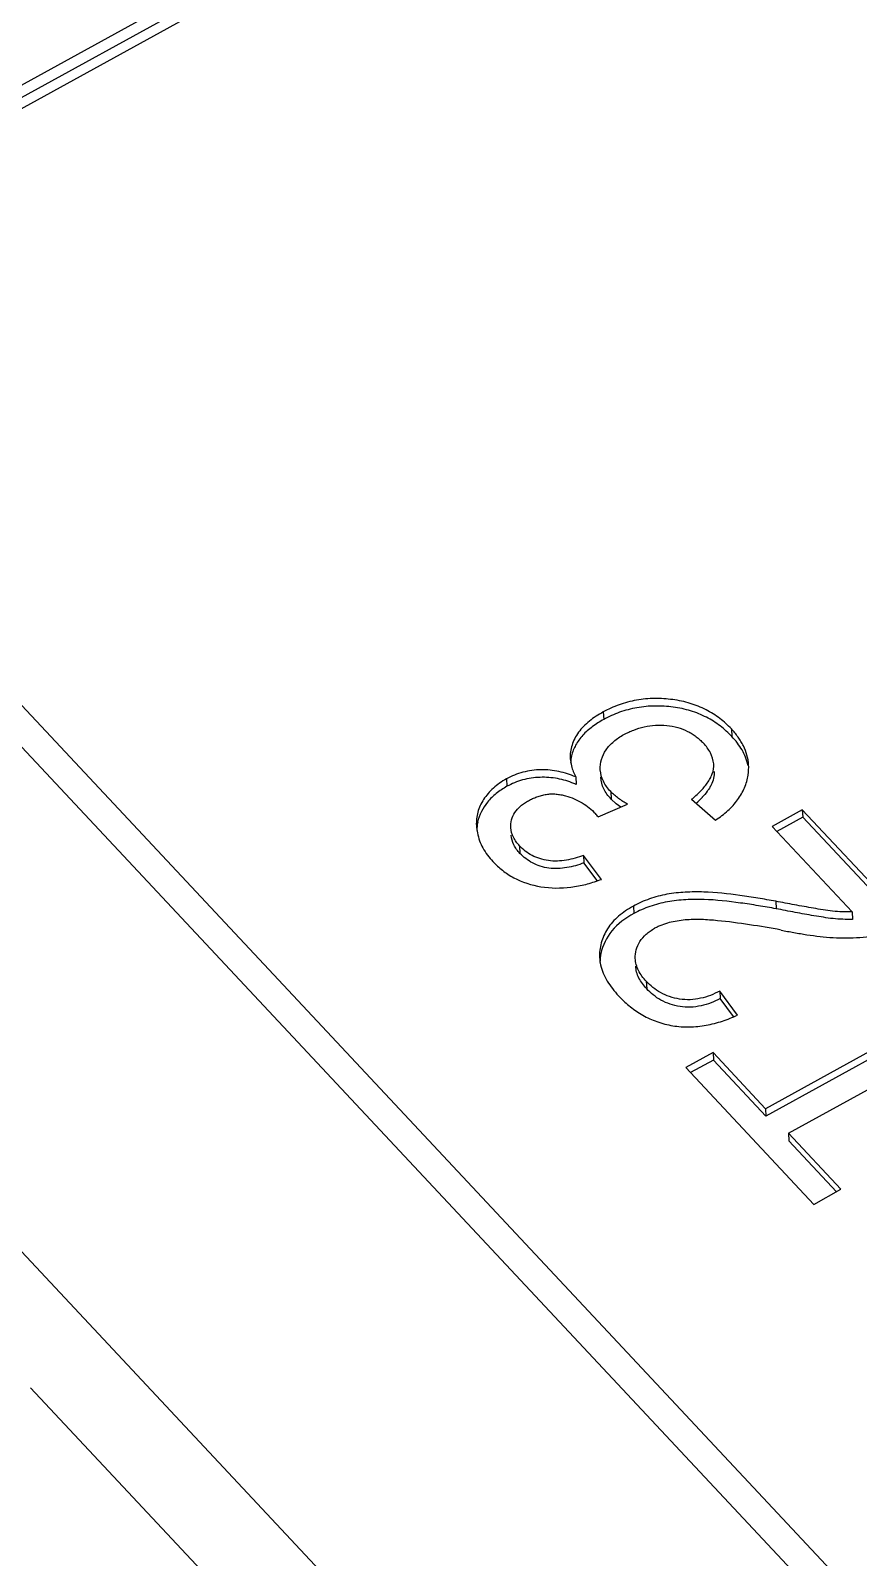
# Model space of a CAD drawing. Header units: millimetres. Extents: x 1514 to 2054, y 119 to 530.
# Drawn here: x 1788.258 to 1788.977, y 331.017 to 332.344 of the extents above; entities that cross this region are included whole.
import ezdxf

# ---------------------------------------------------------------- set-up
doc = ezdxf.new("R2010")
doc.units = ezdxf.units.MM
doc.header["$LTSCALE"] = 30.734
doc.layers.get('0').update_dxf_attribs({"linetype": 'CONTINUOUS'})

msp = doc.modelspace()

# ---------------------------------------------------------------- linework, layer by layer
at = {"color": 7}
for p, q in [((1789.1342, 332.7725), (1787.9204, 332.1045)), ((1787.9293, 332.1), (1789.1431, 332.768)), ((1789.0034, 332.7114), (1787.6399, 331.9611)), ((1789.51, 330.4103), (1787.9293, 332.1)), ((1787.9137, 332.0804), (1789.4944, 330.3907)), ((1789.4911, 329.9556), (1787.8067, 331.7562)), ((1788.7551, 331.7517), (1788.7555, 331.7452)), ((1788.8665, 331.737), (1788.8668, 331.7305)), ((1788.671, 331.6936), (1788.6714, 331.6871)), ((1788.7312, 331.6953), (1788.7316, 331.6888)), ((1788.7616, 331.6826), (1788.762, 331.676)), ((1788.7506, 331.6605), (1788.7762, 331.6715)), ((1788.7663, 331.672), (1788.762, 331.676)), ((1788.7704, 331.669), (1788.7663, 331.672)), ((1788.8319, 331.6758), (1788.8528, 331.6578)), ((1788.9281, 331.6668), (1788.9018, 331.6523)), ((1788.9281, 331.6668), (1788.9285, 331.6603)), ((1789.0212, 331.5673), (1788.9281, 331.6668)), ((1788.9285, 331.6603), (1788.906, 331.6478)), ((1789.0173, 331.5654), (1788.9285, 331.6603)), ((1788.9018, 331.6523), (1788.9714, 331.5779)), ((1788.6824, 331.6353), (1788.6828, 331.6288)), ((1788.738, 331.6271), (1788.7383, 331.6206)), ((1788.7536, 331.6061), (1788.738, 331.6271)), ((1788.7499, 331.6051), (1788.7383, 331.6206)), ((1788.7522, 331.6057), (1788.7536, 331.6061)), ((1788.905, 331.5872), (1788.9054, 331.5807)), ((1788.7813, 331.583), (1788.7817, 331.5765)), ((1788.9714, 331.5779), (1788.9718, 331.5714)), ((1788.7925, 331.5176), (1788.7929, 331.5111)), ((1788.8563, 331.5091), (1788.8567, 331.5026)), ((1788.8719, 331.4882), (1788.8563, 331.5091)), ((1789.0777, 331.5069), (1788.896, 331.4069)), ((1788.8684, 331.4869), (1788.8567, 331.5026)), ((1789.0781, 331.5004), (1788.8964, 331.4004)), ((1788.8702, 331.4875), (1788.8719, 331.4882)), ((1788.9161, 331.3855), (1789.0978, 331.4855)), ((1788.8505, 331.4557), (1788.8268, 331.4426)), ((1788.8505, 331.4557), (1788.8508, 331.4492)), ((1788.896, 331.4069), (1788.8505, 331.4557)), ((1788.8268, 331.4426), (1788.938, 331.3237)), ((1788.8508, 331.4492), (1788.8309, 331.4382)), ((1788.8964, 331.4004), (1788.8508, 331.4492)), ((1788.896, 331.4069), (1788.8964, 331.4004)), ((1788.9161, 331.3855), (1788.9165, 331.379)), ((1788.9617, 331.3368), (1788.9161, 331.3855)), ((1788.9579, 331.3347), (1788.9165, 331.379)), ((1788.938, 331.3237), (1788.9617, 331.3368)), ((1788.984, 330.3878), (1788.2575, 331.1643))]:
    msp.add_line(p, q, dxfattribs=at)
for centre, radius, start, end in [((1788.839, 331.7033), 0.0425, 351.4239, 3.4148), ((1788.5658, 331.2727), 0.4478, 68.2835, 68.5721), ((1788.7777, 331.7373), 0.0872, 311.9095, 316.7728), ((1788.6813, 331.6486), 0.036, 168.328, 180.0025), ((1788.7116, 331.6321), 0.0483, 36.0062, 40.4843), ((1788.792, 331.5406), 0.0401, 183.3952, 192.4496)]:
    msp.add_arc(centre, radius, start, end, dxfattribs=at)
for points, knots in [([(1788.8665, 331.737), (1788.8649, 331.7386), (1788.8617, 331.7418), (1788.8547, 331.7477), (1788.8444, 331.7541), (1788.8306, 331.7597), (1788.8181, 331.7623), (1788.8077, 331.7633), (1788.7998, 331.7635), (1788.7919, 331.7632), (1788.784, 331.7621), (1788.7763, 331.7604), (1788.7689, 331.7581), (1788.7618, 331.7552), (1788.7573, 331.7529), (1788.7551, 331.7517)], [0, 0, 0, 0, 0.055473, 0.112134, 0.229827, 0.353302, 0.481553, 0.546878, 0.612603, 0.678513, 0.744269, 0.809566, 0.874117, 0.937641, 1, 1, 1, 1]), ([(1788.7551, 331.7517), (1788.753, 331.7505), (1788.7488, 331.7481), (1788.7431, 331.7439), (1788.7379, 331.7393), (1788.7337, 331.7342), (1788.7302, 331.7288), (1788.7279, 331.723), (1788.7265, 331.7171), (1788.7263, 331.713), (1788.7265, 331.7111)], [0, 0, 0, 0, 0.138627, 0.274012, 0.405449, 0.531933, 0.654026, 0.771841, 0.886748, 1, 1, 1, 1]), ([(1788.8668, 331.7305), (1788.8653, 331.732), (1788.8621, 331.7353), (1788.855, 331.7412), (1788.8448, 331.7476), (1788.831, 331.7531), (1788.8185, 331.7558), (1788.8081, 331.7568), (1788.8002, 331.757), (1788.7923, 331.7566), (1788.7844, 331.7555), (1788.7767, 331.7538), (1788.7693, 331.7516), (1788.7622, 331.7487), (1788.7577, 331.7463), (1788.7555, 331.7452)], [0, 0, 0, 0, 0.055473, 0.112134, 0.229827, 0.353302, 0.481553, 0.546878, 0.612603, 0.678513, 0.744269, 0.809566, 0.874117, 0.937641, 1, 1, 1, 1]), ([(1788.7555, 331.7452), (1788.7538, 331.7442), (1788.7504, 331.7423), (1788.7441, 331.7379), (1788.7384, 331.7331), (1788.7339, 331.7274), (1788.7302, 331.7217), (1788.7284, 331.7169), (1788.7276, 331.7136)], [0, 0, 0, 0, 0.136059, 0.2696, 0.527208, 0.650517, 0.770422, 1, 1, 1, 1]), ([(1788.7731, 331.7321), (1788.7745, 331.7328), (1788.7773, 331.7343), (1788.7831, 331.7367), (1788.7908, 331.7391), (1788.8005, 331.7404), (1788.8103, 331.7402), (1788.8198, 331.7385), (1788.8271, 331.7357), (1788.8324, 331.7328), (1788.8359, 331.7303), (1788.8392, 331.7276), (1788.8411, 331.7256), (1788.8421, 331.7246)], [0, 0, 0, 0, 0.062236, 0.125524, 0.254575, 0.385869, 0.517153, 0.645989, 0.769971, 0.829748, 0.887863, 0.944627, 1, 1, 1, 1]), ([(1788.8814, 331.7058), (1788.8812, 331.7086), (1788.8803, 331.7143), (1788.8777, 331.7211), (1788.8748, 331.7262), (1788.8723, 331.7299), (1788.8695, 331.7336), (1788.8675, 331.7358), (1788.8665, 331.737)], [0, 0, 0, 0, 0.240988, 0.486364, 0.611888, 0.739224, 0.868576, 1, 1, 1, 1]), ([(1788.7526, 331.7015), (1788.7522, 331.7075), (1788.7547, 331.7154), (1788.7606, 331.7227), (1788.7643, 331.7262), (1788.7685, 331.7294), (1788.7716, 331.7312), (1788.7731, 331.7321)], [0, 0, 0, 0, 0.464175, 0.591319, 0.723185, 0.859687, 1, 1, 1, 1]), ([(1788.8511, 331.7066), (1788.8509, 331.7099), (1788.8492, 331.7149), (1788.8456, 331.7207), (1788.8433, 331.7233), (1788.8421, 331.7246)], [0, 0, 0, 0, 0.485157, 0.738454, 1, 1, 1, 1]), ([(1788.8809, 331.7056), (1788.8799, 331.7102), (1788.8771, 331.7169), (1788.8718, 331.7249), (1788.8685, 331.7286), (1788.8668, 331.7305)], [0, 0, 0, 0, 0.487254, 0.740295, 1, 1, 1, 1]), ([(1788.8319, 331.6758), (1788.8345, 331.678), (1788.8382, 331.6813), (1788.8427, 331.6861), (1788.8456, 331.6899), (1788.8481, 331.6938), (1788.8506, 331.6992), (1788.8513, 331.7037), (1788.8511, 331.7066)], [0, 0, 0, 0, 0.266816, 0.397079, 0.524202, 0.648557, 0.768999, 1, 1, 1, 1]), ([(1788.671, 331.6936), (1788.669, 331.6924), (1788.665, 331.69), (1788.6596, 331.6857), (1788.655, 331.6809), (1788.6499, 331.6742), (1788.6455, 331.6649), (1788.6447, 331.6568), (1788.6449, 331.6529)], [0, 0, 0, 0, 0.139559, 0.274747, 0.404965, 0.530875, 0.770565, 1, 1, 1, 1]), ([(1788.7312, 331.6953), (1788.7288, 331.6962), (1788.7241, 331.6981), (1788.7141, 331.7008), (1788.7036, 331.7019), (1788.6931, 331.701), (1788.6853, 331.6995), (1788.6779, 331.6971), (1788.6733, 331.6948), (1788.671, 331.6936)], [0, 0, 0, 0, 0.120918, 0.244435, 0.497684, 0.625775, 0.753031, 0.878067, 1, 1, 1, 1]), ([(1788.7295, 331.6896), (1788.7272, 331.6905), (1788.7226, 331.6922), (1788.7129, 331.6945), (1788.7027, 331.6953), (1788.6926, 331.6943), (1788.6851, 331.6928), (1788.678, 331.6904), (1788.6736, 331.6882), (1788.6714, 331.6871)], [0, 0, 0, 0, 0.121237, 0.245325, 0.498799, 0.626672, 0.753607, 0.878291, 1, 1, 1, 1]), ([(1788.7275, 331.7048), (1788.7279, 331.7032), (1788.7289, 331.6999), (1788.7304, 331.6968), (1788.7312, 331.6953)], [0, 0, 0, 0, 0.495879, 1, 1, 1, 1]), ([(1788.7616, 331.6826), (1788.7604, 331.6839), (1788.7579, 331.6867), (1788.7543, 331.6928), (1788.7528, 331.698), (1788.7526, 331.7015)], [0, 0, 0, 0, 0.261657, 0.514753, 1, 1, 1, 1]), ([(1788.762, 331.676), (1788.7607, 331.6774), (1788.7583, 331.6802), (1788.7546, 331.6863), (1788.7532, 331.6915), (1788.753, 331.695)], [0, 0, 0, 0, 0.261657, 0.514753, 1, 1, 1, 1]), ([(1788.8515, 331.7001), (1788.8516, 331.6981), (1788.8513, 331.6939), (1788.8494, 331.6891), (1788.8474, 331.6854), (1788.8448, 331.6818), (1788.8427, 331.6792), (1788.8412, 331.6776)], [0, 0, 0, 0, 0.236842, 0.481207, 0.607436, 0.736639, 1, 1, 1, 1]), ([(1788.8528, 331.6578), (1788.8546, 331.6591), (1788.8583, 331.6616), (1788.865, 331.6672), (1788.8708, 331.6735), (1788.8753, 331.6804), (1788.8788, 331.6875), (1788.8804, 331.6931), (1788.881, 331.6969)], [0, 0, 0, 0, 0.13596, 0.26915, 0.525379, 0.648233, 0.76815, 1, 1, 1, 1]), ([(1788.6714, 331.6871), (1788.6698, 331.6861), (1788.6666, 331.6842), (1788.6607, 331.68), (1788.6523, 331.6715), (1788.6473, 331.6622), (1788.646, 331.6559)], [0, 0, 0, 0, 0.137379, 0.271653, 0.528255, 1, 1, 1, 1]), ([(1788.6901, 331.6746), (1788.6913, 331.6752), (1788.6937, 331.6765), (1788.6975, 331.678), (1788.7015, 331.6793), (1788.7056, 331.6801), (1788.7099, 331.6806), (1788.7141, 331.6804), (1788.7183, 331.6799), (1788.7236, 331.6786), (1788.7299, 331.6764), (1788.7368, 331.6728), (1788.7431, 331.6686), (1788.7466, 331.6651), (1788.7483, 331.6634)], [0, 0, 0, 0, 0.062921, 0.127069, 0.192267, 0.258345, 0.324885, 0.391249, 0.45702, 0.521597, 0.647815, 0.769712, 0.887038, 1, 1, 1, 1]), ([(1788.7762, 331.6715), (1788.7749, 331.6723), (1788.7722, 331.6739), (1788.7684, 331.6766), (1788.7648, 331.6794), (1788.7626, 331.6815), (1788.7616, 331.6826)], [0, 0, 0, 0, 0.256098, 0.508704, 0.75764, 1, 1, 1, 1]), ([(1788.6748, 331.6511), (1788.6745, 331.6556), (1788.6766, 331.6631), (1788.6824, 331.6693), (1788.6866, 331.6726), (1788.6889, 331.6739), (1788.6901, 331.6746)], [0, 0, 0, 0, 0.464796, 0.722836, 0.859307, 1, 1, 1, 1]), ([(1788.6458, 331.6466), (1788.6467, 331.642), (1788.6492, 331.6353), (1788.6544, 331.6272), (1788.6577, 331.6235), (1788.6593, 331.6217)], [0, 0, 0, 0, 0.487189, 0.74011, 1, 1, 1, 1]), ([(1788.6824, 331.6353), (1788.6814, 331.6365), (1788.6794, 331.6388), (1788.6763, 331.6439), (1788.6749, 331.6482), (1788.6748, 331.6511)], [0, 0, 0, 0, 0.261499, 0.51472, 1, 1, 1, 1]), ([(1788.6828, 331.6288), (1788.6818, 331.6299), (1788.6798, 331.6322), (1788.6767, 331.6373), (1788.6753, 331.6417), (1788.6752, 331.6445)], [0, 0, 0, 0, 0.261499, 0.51472, 1, 1, 1, 1]), ([(1788.738, 331.6271), (1788.7356, 331.6262), (1788.7307, 331.6245), (1788.7231, 331.6228), (1788.7153, 331.6219), (1788.7075, 331.6223), (1788.7001, 331.624), (1788.6933, 331.6268), (1788.6873, 331.6305), (1788.684, 331.6337), (1788.6824, 331.6353)], [0, 0, 0, 0, 0.128119, 0.258266, 0.389499, 0.52017, 0.648032, 0.771022, 0.888205, 1, 1, 1, 1]), ([(1788.7383, 331.6206), (1788.7359, 331.6197), (1788.7311, 331.6179), (1788.7235, 331.6163), (1788.7157, 331.6154), (1788.7079, 331.6158), (1788.7005, 331.6174), (1788.6937, 331.6202), (1788.6877, 331.624), (1788.6844, 331.6272), (1788.6828, 331.6288)], [0, 0, 0, 0, 0.128119, 0.258266, 0.389499, 0.52017, 0.648032, 0.771022, 0.888205, 1, 1, 1, 1]), ([(1788.6593, 331.6217), (1788.6606, 331.6203), (1788.6632, 331.6177), (1788.669, 331.6127), (1788.6809, 331.605), (1788.7012, 331.5984), (1788.7228, 331.5984), (1788.7399, 331.6016), (1788.7482, 331.6043), (1788.7522, 331.6057)], [0, 0, 0, 0, 0.055405, 0.112021, 0.229116, 0.47846, 0.740049, 0.870952, 1, 1, 1, 1]), ([(1788.905, 331.5872), (1788.8999, 331.5881), (1788.8895, 331.5899), (1788.8687, 331.5931), (1788.8477, 331.5955), (1788.8264, 331.5953), (1788.8131, 331.5939), (1788.8028, 331.5916), (1788.7953, 331.5893), (1788.7881, 331.5865), (1788.7835, 331.5842), (1788.7813, 331.583)], [0, 0, 0, 0, 0.124441, 0.249258, 0.50048, 0.627148, 0.753704, 0.816489, 0.878674, 0.939921, 1, 1, 1, 1]), ([(1788.9054, 331.5807), (1788.9002, 331.5816), (1788.8899, 331.5834), (1788.8691, 331.5865), (1788.848, 331.589), (1788.8268, 331.5888), (1788.8135, 331.5874), (1788.8032, 331.585), (1788.7957, 331.5828), (1788.7885, 331.58), (1788.7839, 331.5777), (1788.7817, 331.5765)], [0, 0, 0, 0, 0.124441, 0.249258, 0.50048, 0.627148, 0.753704, 0.816489, 0.878674, 0.939921, 1, 1, 1, 1]), ([(1788.9714, 331.5779), (1788.9686, 331.5779), (1788.9629, 331.5779), (1788.9545, 331.5785), (1788.9461, 331.5797), (1788.9351, 331.5816), (1788.9214, 331.5841), (1788.9105, 331.5861), (1788.905, 331.5872)], [0, 0, 0, 0, 0.126735, 0.252852, 0.378091, 0.502762, 0.751553, 1, 1, 1, 1]), ([(1788.7813, 331.583), (1788.779, 331.5817), (1788.7745, 331.5791), (1788.7685, 331.5744), (1788.7631, 331.5693), (1788.7575, 331.5617), (1788.7528, 331.5514), (1788.7517, 331.5425), (1788.7519, 331.5382)], [0, 0, 0, 0, 0.139672, 0.275142, 0.406231, 0.53202, 0.770932, 1, 1, 1, 1]), ([(1788.7817, 331.5765), (1788.7746, 331.5725), (1788.7617, 331.5634), (1788.7546, 331.5489), (1788.7531, 331.5418)], [0, 0, 0, 0, 0.52871, 1, 1, 1, 1]), ([(1788.9718, 331.5714), (1788.969, 331.5714), (1788.9633, 331.5714), (1788.9548, 331.572), (1788.9465, 331.5732), (1788.9355, 331.575), (1788.9218, 331.5775), (1788.9109, 331.5796), (1788.9054, 331.5807)], [0, 0, 0, 0, 0.126735, 0.252852, 0.378091, 0.502762, 0.751553, 1, 1, 1, 1]), ([(1788.783, 331.5375), (1788.7828, 331.54), (1788.7835, 331.5451), (1788.7866, 331.5525), (1788.7913, 331.5578), (1788.7959, 331.5614), (1788.7985, 331.5629), (1788.7998, 331.5637)], [0, 0, 0, 0, 0.22963, 0.468309, 0.724379, 0.86017, 1, 1, 1, 1]), ([(1788.9097, 331.5622), (1788.9005, 331.5638), (1788.8822, 331.567), (1788.8591, 331.57), (1788.8405, 331.5715), (1788.8287, 331.5713), (1788.8194, 331.5701), (1788.8125, 331.5687), (1788.807, 331.567), (1788.8028, 331.5652), (1788.8008, 331.5642), (1788.7998, 331.5637)], [0, 0, 0, 0, 0.248835, 0.499102, 0.625038, 0.751604, 0.814848, 0.877693, 0.939616, 0.970035, 1, 1, 1, 1]), ([(1788.9097, 331.5622), (1788.9134, 331.5614), (1788.9208, 331.5599), (1788.9359, 331.5575), (1788.9511, 331.5556), (1788.9665, 331.5551), (1788.9781, 331.5557), (1788.9897, 331.5569), (1788.9972, 331.5585), (1789.001, 331.5593)], [0, 0, 0, 0, 0.123296, 0.247225, 0.496808, 0.622591, 0.748722, 0.874768, 1, 1, 1, 1]), ([(1788.7925, 331.5176), (1788.7912, 331.5191), (1788.7887, 331.522), (1788.7857, 331.5269), (1788.7836, 331.532), (1788.7831, 331.5357), (1788.783, 331.5375)], [0, 0, 0, 0, 0.260655, 0.513581, 0.759111, 1, 1, 1, 1]), ([(1788.7528, 331.5319), (1788.7539, 331.5269), (1788.7571, 331.5197), (1788.763, 331.5111), (1788.7666, 331.5071), (1788.7684, 331.505)], [0, 0, 0, 0, 0.48716, 0.740328, 1, 1, 1, 1]), ([(1788.7929, 331.5111), (1788.7916, 331.5126), (1788.7891, 331.5155), (1788.7861, 331.5203), (1788.7839, 331.5255), (1788.7835, 331.5291), (1788.7834, 331.5309)], [0, 0, 0, 0, 0.260655, 0.513581, 0.759111, 1, 1, 1, 1]), ([(1788.8563, 331.5091), (1788.8537, 331.5078), (1788.8484, 331.5051), (1788.8397, 331.5026), (1788.8306, 331.5013), (1788.8215, 331.5019), (1788.8128, 331.504), (1788.805, 331.5075), (1788.7982, 331.5121), (1788.7943, 331.5158), (1788.7925, 331.5176)], [0, 0, 0, 0, 0.126136, 0.255885, 0.387873, 0.519406, 0.647564, 0.770588, 0.887661, 1, 1, 1, 1]), ([(1788.8567, 331.5026), (1788.8541, 331.5013), (1788.8488, 331.4986), (1788.8401, 331.4961), (1788.831, 331.4948), (1788.8219, 331.4954), (1788.8132, 331.4975), (1788.8053, 331.5009), (1788.7985, 331.5056), (1788.7947, 331.5093), (1788.7929, 331.5111)], [0, 0, 0, 0, 0.126136, 0.255885, 0.387873, 0.519406, 0.647564, 0.770588, 0.887661, 1, 1, 1, 1]), ([(1788.7684, 331.505), (1788.7698, 331.5036), (1788.7727, 331.5006), (1788.7791, 331.495), (1788.788, 331.4886), (1788.8002, 331.4827), (1788.8138, 331.4789), (1788.8258, 331.4777), (1788.8355, 331.4782), (1788.8428, 331.479), (1788.8499, 331.4805), (1788.8592, 331.483), (1788.8659, 331.4856), (1788.8702, 331.4875)], [0, 0, 0, 0, 0.055624, 0.112135, 0.228564, 0.350391, 0.4776, 0.608619, 0.674796, 0.7409, 0.806616, 0.87181, 1, 1, 1, 1])]:
    msp.add_open_spline(points, degree=3, knots=knots, dxfattribs=at)
for points in [[(1788.7265, 331.7111), (1788.7266, 331.709), (1788.727, 331.7069), (1788.7275, 331.7048)], [(1788.7276, 331.7136), (1788.7271, 331.7115), (1788.7269, 331.7093), (1788.7268, 331.7071)], [(1788.6449, 331.6529), (1788.6451, 331.6508), (1788.6454, 331.6486), (1788.6458, 331.6466)], [(1788.7531, 331.5418), (1788.7526, 331.5393), (1788.7523, 331.5367), (1788.7523, 331.5341)]]:
    msp.add_open_spline(points, degree=3, dxfattribs=at)

doc.saveas('drawing.dxf')
